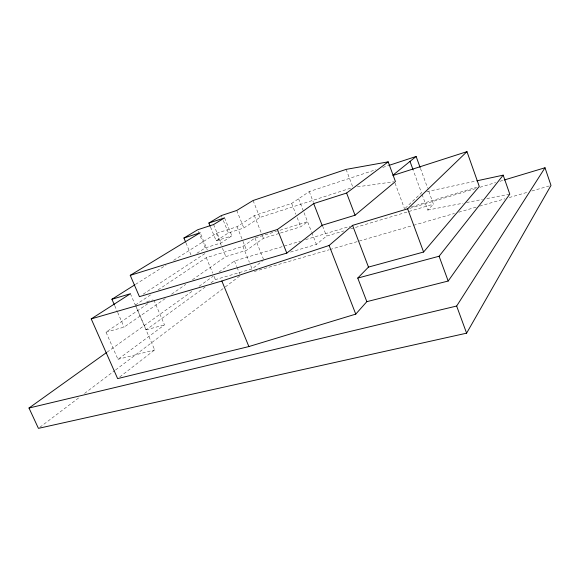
<?xml version="1.0" encoding="UTF-8"?>
<svg xmlns="http://www.w3.org/2000/svg" width="580" height="580" viewBox="0 0 580 580"><rect width="100%" height="100%" fill="white"/><g stroke="black" fill="none" stroke-linecap="round" stroke-linejoin="round"><path stroke-width="0.43" stroke-dasharray="2.9 2.17" d="M422.066 194.445L427.779 210.069L433.463 204.153L427.888 188.826M405.232 208.285L421.471 192.799L413.409 170.737M290.529 252.068L316.419 244.419L326.496 236.096L343.751 230.942M119.77 376.942L154.686 349.907L135.771 306.124M210.997 282.786L215.361 279.611L252.054 268.902L263.088 260.5M39.868 427.264L79.532 397.242M84.586 393.421L114.876 370.497M115.601 369.953L224.518 287.528M225.236 286.984L239.663 276.065M280.408 233.058L300.781 226.765L307.552 221.69L277.37 231.072M147.762 303.739L106.002 332.159L117.979 359.346L164.502 324.851L153.729 299.679M135.814 305.82L146.189 329.832L205.168 287.013M107.061 352.169L193.22 290.507M199.107 286.295L213.099 276.283M218.993 272.063L234.458 261L300.382 241.207M192.422 279.763L225.852 256.592L246.594 250.27L263.429 238.3L279.56 233.319M158.065 289.891L206.292 257.687L242.933 246.406L254.954 238.032L276.508 231.34M106.002 332.159L124.084 327.135L166.424 297.786M171.622 294.176L185.738 284.396M173.659 260.304L216.34 233.363L237.061 226.707L254.323 215.571L291.646 203.45L309.242 191.581L375.934 169.672M135.459 304.993L151.286 294.423M143.188 294.183L205.697 253.076M196.939 253.264L205.182 247.936L221.139 242.918L231.884 235.857L224.569 217.87M210.54 227.085L216.173 240.823L228.397 232.928L243.825 228.005L259.855 217.464L351.226 187.993M135.553 284.36L166.04 265.118M382.771 167.424L387.904 165.742M216.173 240.823L231.884 235.857M411.452 206.835L476.688 187.217M305.587 239.642L349.827 226.36M409.683 208.394L476.477 188.34M479.95 187.296L495.559 182.606M499.895 181.308L504.238 180.003M350.654 228.882L433.463 204.153M146.769 301.701L152.859 299.933M254.308 271.483L329.128 249.784M329.998 249.53L412.655 225.562M413.525 225.308L454.423 213.454M458.773 212.193L476.173 207.147M479.653 206.132L504.883 198.817M509.24 197.555L527.51 192.256M531.86 190.994L549.26 185.948M146.189 329.832L164.502 324.851M117.979 359.346L154.686 349.907M426.742 191.661L475.941 181.04M427.779 210.069L463.043 203.21M466.574 202.521L482.444 199.433M486.852 198.577L509.776 194.119M357.374 186.825L393.668 181.779M114.782 305.827L117.29 311.562M117.646 312.381L124.084 327.135M130.413 293.734L135.408 305.298M185.963 242.875L191.023 255.033M206.292 257.687L212.679 273.115M214.02 276.363L215.361 279.611M200.854 234.378L207.285 249.951M198.36 231.42L205.182 247.936M213.621 224.547L221.139 242.918M216.34 233.363L222.111 247.464M222.452 248.298L225.852 256.592M234.458 261L236.763 266.648M237.089 267.452L239.728 273.912M221.328 215.571L222.002 217.225M223.351 220.53L228.397 232.928M236.742 210.46L243.825 228.005M237.061 226.707L242.65 240.519M242.976 241.331L246.594 250.27M242.933 246.406L249.349 262.232M250.705 265.567L252.054 268.902M254.954 238.032L263.45 259.159M254.323 215.571L262.124 235.052M262.45 235.864L263.429 238.3M253.076 200.506L259.855 217.464M291.646 203.45L295.887 214.274M297.192 217.601L300.781 226.765M298.599 198.759L303.717 211.867M304.036 212.686L311.496 231.797M311.822 232.638L316.419 244.419M309.242 191.581L313.476 202.5M322.589 226.012L326.496 236.096M346.115 169.389L352.952 187.442M395.06 183.157L404.586 208.901M420.457 168.396L427.583 187.978"/><path stroke-width="0.87" d="M106.321 352.698L29 408.03L38.425 428.359L466.603 333.181L551 185.448L545.004 167.765L504.238 180.003M29 408.03L456.656 306.037L545.004 167.765M114.427 305.007L111.925 299.265L130.413 293.734L91.219 318.899L117.631 378.602L248.885 346.557L355.757 314.121L366.828 301.658L448.18 281.032L509.776 194.119L503.179 175.153L476.818 180.844M366.828 301.658L357.766 278.081L439.096 256.237L503.179 175.153M357.766 278.081L368.481 267.09L423.596 252.024L479.268 186.441L466.965 151.641L393.153 175.406M91.219 318.899L221.857 281.024L329.121 245.463L352.56 225.366L407.638 208.822L466.965 151.641M185.622 242.07L183.94 238.018L200.18 232.739L130.246 275.348L139.417 296.656L286.803 253.112L322.11 225.301L355.047 215.231L395.437 181.533L388.165 161.849L346.115 169.389L253.076 200.506L236.742 210.46L221.328 215.571L208.88 223.046L210.207 226.28M392.979 175.138L416.121 156.469L420.145 167.54M130.246 275.348L277.421 229.484L313.693 203.594L346.608 193.046L388.165 161.849M111.925 299.265L134.785 284.838M183.94 238.018L197.679 229.767L213.621 224.547L224.569 217.87L208.88 223.046M388.76 165.459L416.121 156.469M221.857 281.024L248.885 346.557M277.421 229.484L286.803 253.112M313.693 203.594L322.11 225.301M329.121 245.463L355.757 314.121M352.56 225.366L368.481 267.09M346.608 193.046L355.047 215.231M407.638 208.822L423.596 252.024M410.002 161.407L413.098 169.889M439.096 256.237L448.18 281.032M456.656 306.037L466.603 333.181"/></g></svg>
